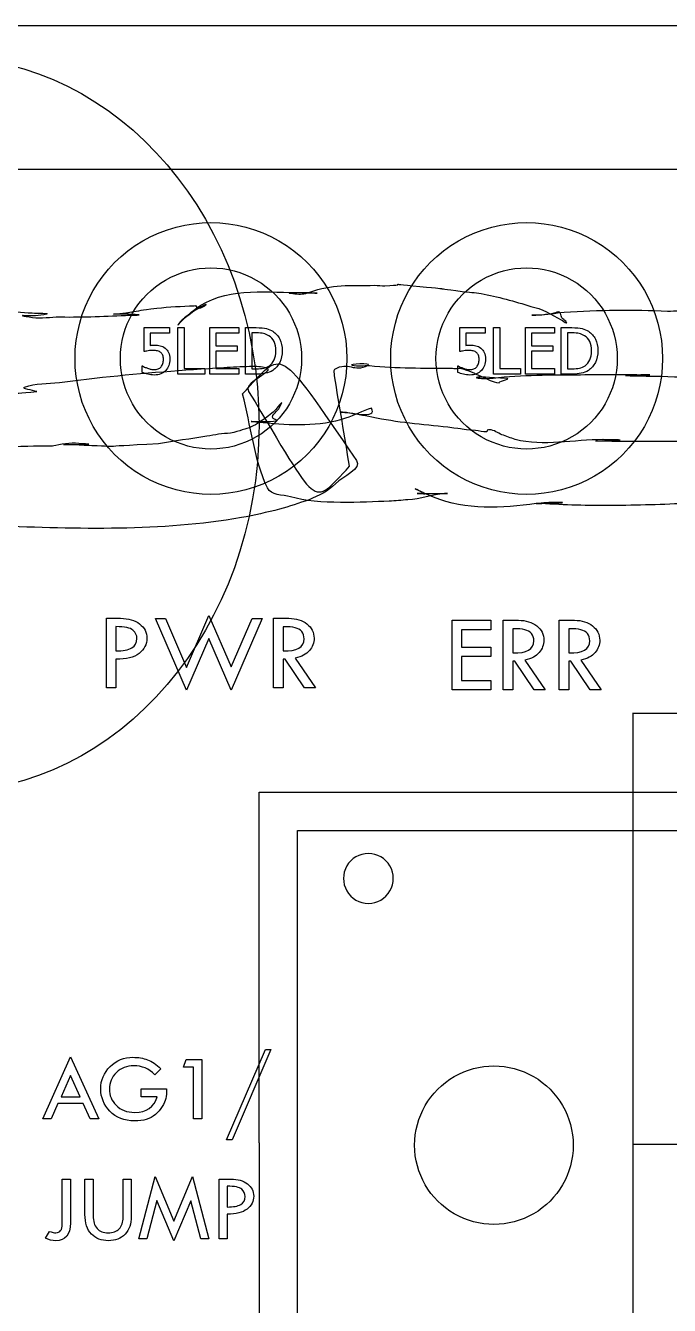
# Model space of a CAD drawing. Extents: x 0 to 339, y 0 to 211.
# Drawn here: x 123.2 to 151.6, y 153.9 to 210.4 of the extents above; entities that cross this region are included whole.
import ezdxf

# ---------------------------------------------------------------- set-up
doc = ezdxf.new("R2010")
doc.units = 0
doc.layers.add('Layer_1', color=7, linetype='CONTINUOUS')

msp = doc.modelspace()

# ---------------------------------------------------------------- linework, layer by layer
at = {"layer": 'Layer_1', "color": 7}
for p, q in [((0.13229, 210.418888), (338.58731, 210.418888)), ((130.31341, 182.075811), (131.29733, 184.361981)), ((131.29733, 184.361981), (132.28607, 182.095101)), ((126.78288, 184.243811), (127.40024, 184.243811)), ((126.78288, 181.171471), (126.78288, 184.243811)), ((127.19767, 183.877251), (127.19767, 182.801691)), ((127.19767, 183.877251), (127.19767, 183.877251)), ((130.30859, 181.077421), (128.94605, 184.238991)), ((128.94605, 184.238991), (129.38014, 184.238991)), ((129.38014, 184.238991), (130.31341, 182.075811)), ((132.28607, 182.095101), (133.21453, 184.238991)), ((133.64861, 184.238991), (132.28607, 181.077421)), ((133.21453, 184.238991), (133.64861, 184.238991)), ((134.1574, 181.171471), (134.15745, 184.243811)), ((134.15745, 184.243811), (134.82304, 184.243811)), ((134.57706, 183.872431), (134.57706, 182.801691)), ((134.57706, 183.872411), (134.57706, 183.872431)), ((142.03704, 184.156471), (143.7396, 184.156471)), ((142.03704, 181.084131), (142.03704, 184.156471)), ((143.7396, 183.736861), (142.45183, 183.736861)), ((142.45183, 183.736861), (142.45183, 182.969981)), ((143.7396, 184.156471), (143.7396, 183.736861)), ((144.29662, 181.084131), (144.29667, 184.156471)), ((144.29667, 184.156471), (144.96227, 184.156471)), ((144.71629, 183.785091), (144.71629, 182.714351)), ((144.71629, 183.785071), (144.71629, 183.785091)), ((146.76612, 184.156471), (147.43171, 184.156471)), ((146.76617, 181.084131), (146.76612, 184.156471)), ((147.18573, 183.785091), (147.18573, 182.714351)), ((147.18573, 183.785071), (147.18573, 183.785091)), ((131.29733, 183.349121), (130.30859, 181.077421)), ((132.28607, 181.077421), (131.29733, 183.349121)), ((142.45183, 182.969981), (143.7396, 182.969981)), ((143.7396, 182.555191), (142.45183, 182.555191)), ((142.45183, 182.555191), (142.45183, 181.498921)), ((143.7396, 182.969981), (143.7396, 182.555191)), ((127.19767, 182.435131), (127.19767, 181.171471)), ((134.67111, 182.435131), (134.57701, 182.435131)), ((134.57701, 182.435131), (134.57701, 181.171471)), ((135.52481, 181.171471), (134.67111, 182.435131)), ((135.11002, 182.485781), (136.00471, 181.171471)), ((144.81034, 182.347791), (144.71624, 182.347791)), ((144.71624, 182.347791), (144.71624, 181.084131)), ((145.66403, 181.084131), (144.81034, 182.347791)), ((145.24924, 182.398441), (146.14394, 181.084131)), ((147.27978, 182.347791), (147.18578, 182.347791)), ((147.18578, 182.347791), (147.18578, 181.084131)), ((148.13348, 181.084131), (147.27978, 182.347791)), ((147.71869, 182.398441), (148.61338, 181.084131)), ((142.45183, 181.498921), (143.7396, 181.498921)), ((143.7396, 181.498921), (143.7396, 181.084131)), ((127.19767, 181.171471), (126.78288, 181.171471)), ((134.57701, 181.171471), (134.1574, 181.171471)), ((136.00471, 181.171471), (135.52481, 181.171471)), ((143.7396, 181.084131), (142.03704, 181.084131)), ((144.71624, 181.084131), (144.29662, 181.084131)), ((146.14394, 181.084131), (145.66403, 181.084131)), ((147.18578, 181.084131), (146.76617, 181.084131)), ((148.61338, 181.084131), (148.13348, 181.084131)), ((132.08004, 161.207161), (133.80396, 165.208991)), ((134.03961, 165.208991), (132.32601, 161.207161)), ((133.80396, 165.208991), (134.03961, 165.208991)), ((123.96684, 162.139411), (125.1988, 164.874121)), ((125.1988, 164.874121), (126.44317, 162.139411)), ((130.18041, 164.417301), (130.3003, 164.764571)), ((130.3003, 164.764571), (130.98449, 164.764571)), ((130.98449, 164.764571), (130.98449, 162.139411)), ((125.1988, 164.049371), (124.77506, 163.112991)), ((125.62255, 163.112991), (125.1988, 164.049371)), ((129.18719, 164.353231), (128.92054, 164.090711)), ((129.1872, 164.353281), (129.18719, 164.353231)), ((130.62896, 164.417301), (130.18041, 164.417301)), ((130.62896, 162.139411), (130.62896, 164.417301)), ((128.31076, 163.112991), (128.31076, 163.472661)), ((128.31076, 163.472661), (129.43317, 163.472661)), ((124.6407, 162.813271), (124.34097, 162.139411)), ((125.75897, 162.813271), (124.6407, 162.813271)), ((124.77506, 163.112991), (125.62255, 163.112991)), ((126.06697, 162.139411), (125.75897, 162.813271)), ((129.02182, 163.112991), (128.31076, 163.112991)), ((124.34097, 162.139411), (123.96684, 162.139411)), ((126.44317, 162.139411), (126.06697, 162.139411)), ((130.98449, 162.139411), (130.62896, 162.139411)), ((132.32601, 161.207161), (132.08004, 161.207161)), ((124.83087, 159.477041), (125.19053, 159.477041)), ((124.83087, 157.490641), (124.83087, 159.477041)), ((125.19053, 159.477041), (125.19053, 157.546411)), ((125.83339, 159.477041), (126.19306, 159.477041)), ((125.83339, 157.918481), (125.83339, 159.477041)), ((126.19306, 159.477041), (126.19306, 157.858531)), ((127.51804, 157.796521), (127.51804, 159.477041)), ((127.51804, 159.477041), (127.87771, 159.477041)), ((127.87771, 159.477041), (127.87771, 157.821321)), ((128.2105, 156.847741), (128.92984, 159.590731)), ((128.92984, 159.590731), (129.7546, 157.627021)), ((129.7546, 157.627021), (130.57315, 159.590731)), ((130.57315, 159.590731), (131.29249, 156.847741)), ((131.75137, 159.481171), (132.28054, 159.481171)), ((131.75137, 156.847741), (131.75137, 159.481171)), ((132.10691, 159.166981), (132.10691, 158.245071)), ((132.10691, 159.166981), (132.10691, 159.166981)), ((129.00219, 158.536531), (128.5619, 156.847741)), ((129.7546, 156.746451), (129.00219, 158.536531)), ((130.50494, 158.524121), (129.7546, 156.746451)), ((130.94109, 156.847741), (130.50494, 158.524121)), ((132.10691, 157.930881), (132.10691, 156.847741)), ((124.08673, 156.876681), (124.26449, 157.170201)), ((128.5619, 156.847741), (128.2105, 156.847741)), ((131.29249, 156.847741), (130.94109, 156.847741)), ((132.10691, 156.847741), (131.75137, 156.847741))]:
    msp.add_line(p, q, dxfattribs=at)
at = {"layer": 'Layer_1', "color": 6}
for p, q in [((122.48033, 204.072506), (238.4753, 204.072506)), ((128.439078, 196.025044), (128.439078, 197.081988)), ((128.439078, 197.081988), (129.564936, 197.081988)), ((129.564936, 196.840831), (128.70504, 196.840831)), ((128.70504, 196.840831), (128.70504, 196.295128)), ((129.564936, 197.081988), (129.564936, 196.840831)), ((129.935636, 195.030089), (129.935636, 197.081988)), ((129.935636, 197.081988), (130.208487, 197.081988)), ((130.208487, 197.081988), (130.208487, 195.272624)), ((131.341235, 195.030089), (131.341235, 197.081988)), ((131.341235, 197.081988), (132.624188, 197.081988)), ((132.624188, 196.839453), (131.614086, 196.839453)), ((131.614086, 196.839453), (131.614086, 196.277214)), ((132.624188, 197.081988), (132.624188, 196.839453)), ((132.923223, 195.030092), (132.923223, 197.081988)), ((132.923223, 197.081988), (133.390378, 197.081988)), ((133.404156, 196.847684), (133.196072, 196.847684)), ((133.196072, 196.847684), (133.196072, 195.264318)), ((142.370498, 196.025044), (142.370498, 197.081988)), ((142.370498, 197.081988), (143.496356, 197.081988)), ((143.496356, 196.840831), (142.63646, 196.840831)), ((142.63646, 196.840831), (142.63646, 196.295128)), ((143.496356, 197.081988), (143.496356, 196.840831)), ((143.867056, 195.030089), (143.867056, 197.081988)), ((143.867056, 197.081988), (144.139907, 197.081988)), ((144.139907, 197.081988), (144.139907, 195.272624)), ((145.272655, 195.030089), (145.272655, 197.081988)), ((145.272655, 197.081988), (146.555608, 197.081988)), ((146.555608, 196.839453), (145.545506, 196.839453)), ((145.545506, 196.839453), (145.545506, 196.277214)), ((146.555608, 197.081988), (146.555608, 196.839453)), ((146.854643, 195.030092), (146.854643, 197.081988)), ((146.854643, 197.081988), (147.321798, 197.081988)), ((147.335576, 196.847684), (147.127492, 196.847684)), ((147.127492, 196.847684), (147.127492, 195.264318)), ((131.614086, 196.277214), (132.555287, 196.277214)), ((132.555287, 196.277214), (132.555287, 196.034679)), ((145.545506, 196.277214), (146.486707, 196.277214)), ((146.486707, 196.277214), (146.486707, 196.034679)), ((129.577331, 195.683357), (129.577346, 195.683279)), ((132.555287, 196.034679), (131.614086, 196.034679)), ((131.614086, 196.034679), (131.614086, 195.272624)), ((134.257164, 196.058069), (134.257164, 196.058071)), ((134.54104, 196.053968), (134.54104, 196.053971)), ((143.508751, 195.683357), (143.508766, 195.683279)), ((146.486707, 196.034679), (145.545506, 196.034679)), ((145.545506, 196.034679), (145.545506, 195.272624)), ((148.188584, 196.058069), (148.188584, 196.058071)), ((148.47246, 196.053968), (148.47246, 196.053971)), ((128.355027, 195.104503), (128.355027, 195.395269)), ((128.355027, 195.395269), (128.374317, 195.395269)), ((131.124883, 195.030089), (129.935636, 195.030089)), ((130.208487, 195.272624), (131.124883, 195.272624)), ((131.124883, 195.272624), (131.124883, 195.030089)), ((132.624188, 195.030089), (131.341235, 195.030089)), ((131.614086, 195.272624), (132.624188, 195.272624)), ((132.624188, 195.272624), (132.624188, 195.030089)), ((133.39589, 195.030092), (132.923223, 195.030092)), ((133.196072, 195.264318), (133.404156, 195.264318)), ((142.286447, 195.104503), (142.286447, 195.395269)), ((142.286447, 195.395269), (142.305737, 195.395269)), ((145.056303, 195.030089), (143.867056, 195.030089)), ((144.139907, 195.272624), (145.056303, 195.272624)), ((145.056303, 195.272624), (145.056303, 195.030089)), ((146.555608, 195.030089), (145.272655, 195.030089)), ((145.545506, 195.272624), (146.555608, 195.272624)), ((146.555608, 195.272624), (146.555608, 195.030089)), ((147.32731, 195.030092), (146.854643, 195.030092)), ((147.127492, 195.264318), (147.335576, 195.264318)), ((133.514465, 192.792901), (133.514465, 192.792901)), ((150.02447, 103.868721), (150.02447, 180.066181)), ((150.02447, 180.058561), (213.52447, 180.058561)), ((133.51446, 176.568601), (228.00245, 176.568601)), ((133.51446, 161.074601), (133.51446, 176.568601)), ((133.51446, 161.074601), (133.51446, 103.416601)), ((150.02447, 161.018721), (213.52447, 161.018721))]:
    msp.add_line(p, q, dxfattribs=at)
at = {"layer": 'Layer_1', "color": 1}
for p, q in [((135.39379, 195.718718), (135.39379, 195.718718)), ((149.32521, 195.718718), (149.32521, 195.718718)), ((138.34183, 173.857241), (138.34183, 173.857241)), ((147.38177, 160.977721), (147.38177, 160.977721))]:
    msp.add_line(p, q, dxfattribs=at)
at = {"layer": 'Layer_1', "color": 3}
for p, q in [((137.39379, 195.718718), (137.39379, 195.718718)), ((151.32521, 195.718718), (151.32521, 195.718718)), ((135.21533, 174.867691), (226.649893, 174.867691)), ((135.21533, 105.058639), (135.21533, 174.867691))]:
    msp.add_line(p, q, dxfattribs=at)
at = {"layer": 'Layer_1', "color": 6}
for points in [[(119.67154, 209.017195), (127.316776, 209.017195), (133.514465, 201.753331), (133.514465, 192.792901)], [(133.390378, 197.081988), (133.583303, 197.081988), (133.734428, 197.067288), (133.843752, 197.037888)], [(133.712837, 196.818744), (133.630154, 196.838037), (133.527261, 196.847684), (133.404156, 196.847684)], [(133.945725, 196.723664), (133.873148, 196.767764), (133.795519, 196.799457), (133.712837, 196.818744)], [(133.843752, 197.037888), (133.953995, 197.009408), (134.047702, 196.969904), (134.124872, 196.919376)], [(134.178614, 196.461837), (134.126247, 196.573917), (134.048618, 196.661193), (133.945725, 196.723664)], [(134.124872, 196.919376), (134.257164, 196.832101), (134.359598, 196.715886), (134.432175, 196.570733)], [(147.321798, 197.081988), (147.514723, 197.081988), (147.665848, 197.067288), (147.775172, 197.037888)], [(147.644257, 196.818744), (147.561574, 196.838037), (147.458681, 196.847684), (147.335576, 196.847684)], [(147.877145, 196.723664), (147.804568, 196.767764), (147.726939, 196.799457), (147.644257, 196.818744)], [(147.775172, 197.037888), (147.885415, 197.009408), (147.979122, 196.969904), (148.056292, 196.919376)], [(148.110034, 196.461837), (148.057667, 196.573917), (147.980038, 196.661193), (147.877145, 196.723664)], [(148.056292, 196.919376), (148.188584, 196.832101), (148.291018, 196.715886), (148.363595, 196.570733)], [(128.70504, 196.295128), (128.738113, 196.298795), (128.770727, 196.301561), (128.80288, 196.303428)], [(128.80288, 196.303428), (128.835033, 196.305295), (128.86443, 196.306228), (128.89107, 196.306228)], [(128.89107, 196.306228), (128.995801, 196.306228), (129.084454, 196.297501), (129.157031, 196.280048)], [(129.157031, 196.280048), (129.229608, 196.262595), (129.299428, 196.228603), (129.366493, 196.178073)], [(129.366493, 196.178073), (129.434476, 196.126626), (129.486382, 196.062318), (129.522211, 195.985147)], [(134.257164, 196.058071), (134.257164, 196.216086), (134.230981, 196.350675), (134.178614, 196.461837)], [(134.432175, 196.570733), (134.504752, 196.426498), (134.54104, 196.254243), (134.54104, 196.053968)], [(142.63646, 196.295128), (142.669533, 196.298795), (142.702147, 196.301561), (142.7343, 196.303428)], [(142.7343, 196.303428), (142.766453, 196.305295), (142.79585, 196.306228), (142.82249, 196.306228)], [(142.82249, 196.306228), (142.927221, 196.306228), (143.015874, 196.297501), (143.088451, 196.280048)], [(143.088451, 196.280048), (143.161028, 196.262595), (143.230848, 196.228603), (143.297913, 196.178073)], [(143.297913, 196.178073), (143.365896, 196.126626), (143.417802, 196.062318), (143.453631, 195.985147)], [(148.188584, 196.058071), (148.188584, 196.216086), (148.162401, 196.350675), (148.110034, 196.461837)], [(148.363595, 196.570733), (148.436172, 196.426498), (148.47246, 196.254243), (148.47246, 196.053968)], [(128.619601, 196.056734), (128.544268, 196.045707), (128.484094, 196.035144), (128.439078, 196.025044)], [(128.844222, 196.074654), (128.769808, 196.074654), (128.694934, 196.068681), (128.619601, 196.056734)], [(129.035769, 196.052604), (128.978809, 196.067304), (128.91496, 196.074654), (128.844222, 196.074654)], [(129.181841, 195.979564), (129.142334, 196.014477), (129.093644, 196.038824), (129.035769, 196.052604)], [(129.267281, 195.863809), (129.247988, 195.910662), (129.219508, 195.949247), (129.181841, 195.979564)], [(129.297601, 195.684664), (129.297601, 195.757241), (129.287494, 195.816956), (129.267281, 195.863809)], [(129.270041, 195.493117), (129.288414, 195.547317), (129.297601, 195.611166), (129.297601, 195.684664)], [(129.522211, 195.985147), (129.558958, 195.907977), (129.577331, 195.80738), (129.577331, 195.683357)], [(129.577346, 195.683279), (129.577346, 195.58406), (129.561269, 195.492191), (129.529116, 195.407671)], [(133.971908, 195.400745), (134.066533, 195.465052), (134.137732, 195.55049), (134.185504, 195.65706)], [(134.185504, 195.65706), (134.233277, 195.764547), (134.257164, 195.898217), (134.257164, 196.058069)], [(134.54104, 196.053971), (134.54104, 195.866558), (134.502914, 195.697519), (134.426662, 195.546853)], [(142.551021, 196.056734), (142.475688, 196.045707), (142.415514, 196.035144), (142.370498, 196.025044)], [(142.775642, 196.074654), (142.701228, 196.074654), (142.626354, 196.068681), (142.551021, 196.056734)], [(142.967189, 196.052604), (142.910229, 196.067304), (142.84638, 196.074654), (142.775642, 196.074654)], [(143.113261, 195.979564), (143.073754, 196.014477), (143.025064, 196.038824), (142.967189, 196.052604)], [(143.198701, 195.863809), (143.179408, 195.910662), (143.150928, 195.949247), (143.113261, 195.979564)], [(143.229021, 195.684664), (143.229021, 195.757241), (143.218914, 195.816956), (143.198701, 195.863809)], [(143.201461, 195.493117), (143.219834, 195.547317), (143.229021, 195.611166), (143.229021, 195.684664)], [(143.453631, 195.985147), (143.490378, 195.907977), (143.508751, 195.80738), (143.508751, 195.683357)], [(143.508766, 195.683279), (143.508766, 195.58406), (143.492689, 195.492191), (143.460536, 195.407671)], [(147.903328, 195.400745), (147.997953, 195.465052), (148.069152, 195.55049), (148.116924, 195.65706)], [(148.116924, 195.65706), (148.164697, 195.764547), (148.188584, 195.898217), (148.188584, 196.058069)], [(148.47246, 196.053971), (148.47246, 195.866558), (148.434334, 195.697519), (148.358082, 195.546853)], [(128.601696, 195.020443), (128.507071, 195.04157), (128.424848, 195.06959), (128.355027, 195.104503)], [(128.374317, 195.395269), (128.39545, 195.379649), (128.425767, 195.361736), (128.465267, 195.341529)], [(128.465267, 195.341529), (128.504774, 195.322236), (128.548412, 195.303862), (128.596181, 195.286409)], [(128.596181, 195.286409), (128.650381, 195.267116), (128.69999, 195.251959), (128.745009, 195.240939)], [(128.892462, 194.987373), (128.794162, 194.987373), (128.69724, 194.998396), (128.601696, 195.020443)], [(128.745009, 195.240939), (128.790022, 195.230832), (128.84055, 195.225779), (128.896593, 195.225779)], [(129.180472, 195.041113), (129.095033, 195.005286), (128.99903, 194.987373), (128.892462, 194.987373)], [(128.896593, 195.225779), (128.951713, 195.225779), (129.005457, 195.235426), (129.057824, 195.254719)], [(129.057824, 195.254719), (129.110191, 195.274932), (129.155206, 195.307086), (129.192871, 195.351179)], [(129.396824, 195.188563), (129.338944, 195.12609), (129.266827, 195.07694), (129.180472, 195.041113)], [(129.192871, 195.351179), (129.226864, 195.391599), (129.252588, 195.438912), (129.270041, 195.493117)], [(129.529116, 195.407671), (129.497883, 195.323152), (129.453785, 195.250116), (129.396824, 195.188563)], [(133.805167, 195.063162), (133.698599, 195.041115), (133.562173, 195.030092), (133.39589, 195.030092)], [(133.404156, 195.264318), (133.525423, 195.264318), (133.631532, 195.273965), (133.722483, 195.293258)], [(133.722483, 195.293258), (133.813434, 195.312551), (133.896575, 195.34838), (133.971908, 195.400745)], [(134.122116, 195.194076), (134.018304, 195.128849), (133.912654, 195.085211), (133.805167, 195.063162)], [(134.426662, 195.546853), (134.351329, 195.396188), (134.249814, 195.278595), (134.122116, 195.194076)], [(142.533116, 195.020443), (142.438491, 195.04157), (142.356268, 195.06959), (142.286447, 195.104503)], [(142.305737, 195.395269), (142.32687, 195.379649), (142.357187, 195.361736), (142.396687, 195.341529)], [(142.396687, 195.341529), (142.436194, 195.322236), (142.479832, 195.303862), (142.527601, 195.286409)], [(142.527601, 195.286409), (142.581801, 195.267116), (142.63141, 195.251959), (142.676429, 195.240939)], [(142.823882, 194.987373), (142.725582, 194.987373), (142.62866, 194.998396), (142.533116, 195.020443)], [(142.676429, 195.240939), (142.721442, 195.230832), (142.77197, 195.225779), (142.828013, 195.225779)], [(143.111892, 195.041113), (143.026453, 195.005286), (142.93045, 194.987373), (142.823882, 194.987373)], [(142.828013, 195.225779), (142.883133, 195.225779), (142.936877, 195.235426), (142.989244, 195.254719)], [(142.989244, 195.254719), (143.041611, 195.274932), (143.086626, 195.307086), (143.124291, 195.351179)], [(143.328244, 195.188563), (143.270364, 195.12609), (143.198247, 195.07694), (143.111892, 195.041113)], [(143.124291, 195.351179), (143.158284, 195.391599), (143.184008, 195.438912), (143.201461, 195.493117)], [(143.460536, 195.407671), (143.429303, 195.323152), (143.385205, 195.250116), (143.328244, 195.188563)], [(147.736587, 195.063162), (147.630019, 195.041115), (147.493593, 195.030092), (147.32731, 195.030092)], [(147.335576, 195.264318), (147.456843, 195.264318), (147.562952, 195.273965), (147.653903, 195.293258)], [(147.653903, 195.293258), (147.744854, 195.312551), (147.827995, 195.34838), (147.903328, 195.400745)], [(148.053536, 195.194076), (147.949724, 195.128849), (147.844074, 195.085211), (147.736587, 195.063162)], [(148.358082, 195.546853), (148.282749, 195.396188), (148.181234, 195.278595), (148.053536, 195.194076)], [(133.514465, 192.792901), (133.514465, 183.832471), (127.316776, 176.568607), (119.67154, 176.568607)]]:
    msp.add_open_spline(points, degree=3, dxfattribs=at)
at = {"layer": 'Layer_1', "color": 3}
for points in [[(128.39379, 200.91487), (130.250196, 201.986667), (132.537384, 201.986667), (134.39379, 200.91487)], [(142.32521, 200.91487), (144.181616, 201.986667), (146.468804, 201.986667), (148.32521, 200.91487)], [(125.39379, 195.718718), (125.39379, 197.862312), (126.537384, 199.843074), (128.39379, 200.91487)], [(134.39379, 200.91487), (136.250196, 199.843074), (137.39379, 197.862312), (137.39379, 195.718718)], [(139.32521, 195.718718), (139.32521, 197.862312), (140.468804, 199.843074), (142.32521, 200.91487)], [(148.32521, 200.91487), (150.181616, 199.843074), (151.32521, 197.862312), (151.32521, 195.718718)], [(135.75554, 198.64228), (136.72246, 199.007112), (137.52528, 198.937473), (138.61678, 198.950058)], [(138.61678, 198.950058), (138.76888, 198.951758), (138.92068, 198.926018), (139.07271, 198.930988)], [(139.07271, 198.930988), (140.40494, 198.974588), (138.74077, 199.06579), (140.61694, 198.897268)], [(130.80549, 197.942183), (131.15922, 197.900993), (131.68011, 198.579919), (130.16794, 197.46117)], [(130.943, 198.069635), (132.29617, 198.889274), (133.94457, 198.624282), (135.44446, 198.62358)], [(134.84728, 198.61091), (134.76558, 198.60861), (135.00955, 198.59086), (135.09033, 198.57836)], [(135.44446, 198.62358), (136.90438, 198.58243), (135.46306, 198.62808), (134.84728, 198.61091)], [(135.09033, 198.57836), (135.35524, 198.53736), (135.48691, 198.56725), (135.75554, 198.64228)], [(140.61694, 198.897268), (142.37975, 198.724895), (140.77834, 198.893368), (142.4837, 198.680836)], [(142.4837, 198.680836), (142.76167, 198.646196), (143.04307, 198.636156), (143.31871, 198.586296)], [(143.31871, 198.586296), (144.03277, 198.457133), (144.80911, 198.231407), (145.50827, 198.020865)], [(120.71922, 197.830412), (121.64866, 197.837712), (122.57896, 197.794662), (123.50597, 197.728912)], [(127.6382, 197.735639), (128.4754, 197.854516), (128.15656, 197.845745), (129.00246, 197.939455)], [(129.00246, 197.939455), (129.55067, 198.000185), (130.10418, 198.022465), (130.65484, 198.048285)], [(130.30063, 197.584847), (130.51476, 197.746443), (130.71355, 197.930653), (130.943, 198.069635)], [(130.65484, 198.048285), (130.74954, 198.099025), (130.74444, 197.949285), (130.80549, 197.942183)], [(145.50827, 198.020865), (145.99167, 197.917712), (146.42727, 197.668338), (146.85349, 197.42788)], [(146.88316, 197.514101), (146.72216, 198.031858), (146.89216, 197.605291), (145.56444, 197.628633)], [(146.98194, 197.757702), (148.49882, 197.875759), (150.02481, 197.872462), (151.54453, 197.813862)], [(151.54453, 197.813862), (151.71781, 197.814365), (151.89112, 197.818162), (152.06438, 197.815362)], [(124.12768, 197.672872), (123.53147, 197.503598), (122.5729, 197.695322), (123.37228, 197.555242)], [(123.37228, 197.555242), (123.7638, 197.474722), (124.16564, 197.527662), (124.56022, 197.556009)], [(123.50597, 197.728912), (123.71352, 197.714192), (124.32785, 197.729706), (124.12768, 197.672872)], [(124.56022, 197.556009), (125.58088, 197.532859), (126.59798, 197.580999), (127.61643, 197.622549)], [(127.0914, 197.672839), (127.27367, 197.693769), (127.45656, 197.709849), (127.6382, 197.735639)], [(128.18229, 197.649479), (127.82023, 197.684159), (127.45503, 197.665049), (127.0914, 197.672839)], [(127.61643, 197.622549), (127.8051, 197.630249), (128.37026, 197.631449), (128.18229, 197.649479)], [(130.16794, 197.46117), (130.07874, 197.39517), (129.86666, 197.135698), (129.94785, 197.211363)], [(129.94785, 197.211363), (130.07312, 197.328126), (130.18304, 197.460352), (130.30063, 197.584847)], [(145.56444, 197.628633), (145.47944, 197.630133), (145.73441, 197.633033), (145.81915, 197.639453)], [(145.81915, 197.639453), (146.20719, 197.668943), (146.59447, 197.721043), (146.98194, 197.757702)], [(146.85349, 197.42788), (146.93419, 197.38234), (147.00497, 197.316222), (147.09254, 197.285855)], [(147.04914, 197.360055), (146.99814, 197.415675), (146.93849, 197.462753), (146.88316, 197.514101)], [(147.09254, 197.285855), (147.11964, 197.276455), (147.06844, 197.338935), (147.04914, 197.360055)], [(132.79221, 194.152961), (134.64328, 196.185414), (134.27474, 196.350788), (137.81293, 191.217721)], [(128.39379, 190.522566), (126.537384, 191.594362), (125.39379, 193.575124), (125.39379, 195.718718)], [(137.39379, 195.718718), (137.39379, 193.575124), (136.250196, 191.594362), (134.39379, 190.522566)], [(136.86528, 195.248069), (137.45317, 195.607437), (137.70308, 195.086876), (138.33196, 195.41695)], [(142.32521, 190.522566), (140.468804, 191.594362), (139.32521, 193.575124), (139.32521, 195.718718)], [(151.32521, 195.718718), (151.32521, 193.575124), (150.181616, 191.594362), (148.32521, 190.522566)], [(126.61202, 194.888901), (128.39212, 195.082879), (130.17605, 195.207427), (131.96228, 195.326406)], [(131.96228, 195.326406), (132.34138, 195.342046), (132.72016, 195.370796), (133.09958, 195.373316)], [(133.90562, 195.209331), (133.67559, 194.853791), (132.83295, 194.629561), (133.05286, 194.267671)], [(133.09958, 195.373316), (133.31519, 195.374716), (133.53419, 195.381216), (133.74549, 195.338206)], [(133.74549, 195.338206), (133.81259, 195.324546), (133.94284, 195.266856), (133.90562, 195.209331)], [(136.84558, 194.955635), (136.85258, 195.053115), (136.78188, 195.197113), (136.86528, 195.248069)], [(138.33196, 195.41695), (138.54164, 195.527005), (137.3898, 195.46873), (137.62152, 195.41995)], [(137.62152, 195.41995), (137.87199, 195.36719), (138.13335, 195.40992), (138.38927, 195.40491)], [(138.38927, 195.40491), (139.58987, 195.276094), (140.78779, 195.298945), (141.99401, 195.290004)], [(141.99401, 195.290004), (142.07021, 195.285104), (142.14626, 195.276824), (142.2226, 195.275374)], [(142.2226, 195.275374), (142.2992, 195.273874), (142.3791, 195.303944), (142.45227, 195.281374)], [(142.45227, 195.281374), (142.74448, 195.191064), (143.02378, 195.06277), (143.30438, 194.941084)], [(143.84979, 194.853911), (145.12756, 195.000328), (146.41454, 194.996365), (147.69914, 195.001862)], [(147.69914, 195.001862), (148.72029, 195.019852), (149.74309, 195.014602), (150.76472, 194.997662)], [(150.76472, 194.997662), (148.30849, 194.966812), (150.72142, 194.942352), (151.24878, 194.935452)], [(151.24878, 194.935452), (152.86055, 194.843252), (154.44976, 195.079651), (156.05474, 195.150325)], [(123.70845, 194.254871), (123.52881, 194.320471), (122.99246, 194.379391), (123.16953, 194.451631)], [(123.16953, 194.451631), (123.64669, 194.646291), (124.1902, 194.595021), (124.70142, 194.659951)], [(124.70142, 194.659951), (125.33773, 194.740751), (125.97437, 194.819421), (126.61202, 194.888901)], [(137.5086, 190.958931), (137.28759, 192.291171), (137.06659, 193.623401), (136.84558, 194.955635)], [(144.47826, 194.833611), (142.70835, 194.961734), (142.96042, 194.830611), (143.53597, 194.838611)], [(143.30438, 194.941084), (143.68082, 194.777841), (143.75499, 194.687931), (144.12674, 194.647301)], [(143.53597, 194.838611), (143.64069, 194.839611), (143.74518, 194.848811), (143.84979, 194.853911)], [(144.12674, 194.647301), (143.98547, 194.679201), (144.63026, 194.822601), (144.47826, 194.833611)], [(120.69754, 194.176571), (123.12202, 194.187671), (122.11963, 194.131271), (123.70845, 194.254871)], [(133.88581, 190.002831), (133.28306, 191.300251), (133.15674, 192.769581), (132.79221, 194.152961)], [(133.05286, 194.267671), (136.19541, 189.096461), (135.79023, 189.102891), (137.5086, 190.958931)], [(134.08211, 193.298841), (133.23535, 192.644011), (133.09468, 192.654651), (132.25812, 192.413311)], [(134.51564, 193.769331), (134.35499, 193.629081), (134.2508, 193.429301), (134.08211, 193.298841)], [(134.10413, 193.128021), (134.15313, 193.322211), (134.40487, 193.431911), (134.44954, 193.619601)], [(134.44954, 193.619601), (134.47154, 193.669501), (134.55676, 193.805211), (134.51564, 193.769331)], [(137.37393, 193.331521), (137.29673, 193.343321), (137.06215, 193.343521), (137.14014, 193.348121)], [(137.14014, 193.348121), (137.44995, 193.366221), (138.80115, 193.010431), (138.47162, 193.525571)], [(138.47162, 193.525571), (138.07979, 193.406021), (137.72455, 193.202541), (137.33372, 193.076081)], [(138.49999, 193.129211), (138.12417, 193.194011), (137.75091, 193.273901), (137.37393, 193.331521)], [(133.69865, 192.876401), (132.58008, 193.002161), (133.46649, 192.878401), (134.30581, 192.965401)], [(137.33372, 193.076081), (136.16245, 192.697101), (134.91231, 192.761461), (133.69865, 192.876401)], [(134.30581, 192.965401), (134.39171, 192.974401), (134.08302, 193.044301), (134.10413, 193.128021)], [(141.84507, 192.682601), (140.72709, 192.803791), (139.6015, 192.885721), (138.49999, 193.129211)], [(131.20913, 192.282071), (130.50018, 192.164731), (129.78563, 192.083531), (129.08028, 191.944091)], [(132.25812, 192.413311), (131.89813, 192.416311), (131.56434, 192.340811), (131.20913, 192.282071)], [(143.07106, 192.533901), (142.28973, 192.613801), (142.69855, 192.565501), (141.84507, 192.682601)], [(143.55623, 192.482601), (143.39375, 192.475601), (143.23279, 192.516801), (143.07106, 192.533901)], [(143.59043, 192.556101), (143.57903, 192.531601), (143.58343, 192.483701), (143.55623, 192.482601)], [(143.68673, 192.571201), (143.65433, 192.573201), (143.62253, 192.561101), (143.59043, 192.556101)], [(144.23357, 192.353401), (144.0622, 192.423401), (143.88552, 192.560871), (143.68673, 192.571201)], [(144.81353, 192.141551), (144.62021, 192.212151), (144.42411, 192.275591), (144.23357, 192.353401)], [(124.82696, 191.928791), (123.89176, 191.750021), (124.82196, 191.913091), (122.6194, 191.809761)], [(125.23839, 191.909491), (125.12224, 191.914491), (124.77348, 191.911491), (124.88967, 191.914491)], [(126.00459, 191.933791), (125.61341, 191.961291), (125.21428, 192.014191), (124.82696, 191.928791)], [(124.88967, 191.914491), (125.26118, 191.926491), (125.63295, 191.927391), (126.00459, 191.933791)], [(126.13696, 191.866191), (125.83736, 191.878891), (125.53799, 191.896891), (125.23839, 191.909491)], [(129.08028, 191.944091), (126.03502, 191.810171), (127.59514, 191.804471), (126.13696, 191.866191)], [(148.70007, 192.135551), (147.40773, 192.133551), (146.0845, 191.817871), (144.81353, 192.141551)], [(148.9399, 192.061051), (148.76578, 192.064051), (148.24426, 192.058051), (148.41762, 192.074651)], [(148.41762, 192.074651), (148.75028, 192.106451), (149.08672, 192.077651), (149.41963, 192.106951)], [(149.41963, 192.106951), (149.65876, 192.127751), (148.51285, 192.133251), (148.70007, 192.135551)], [(149.98016, 192.058051), (149.54304, 192.056051), (149.3809, 192.053051), (148.9399, 192.061051)], [(154.28543, 192.065051), (152.85065, 192.039051), (151.41458, 192.054751), (149.98016, 192.058051)], [(137.81293, 191.217721), (138.07491, 190.837661), (137.21565, 190.512251), (136.88824, 190.186851)], [(134.39379, 190.522566), (132.537384, 189.450769), (130.250196, 189.450769), (128.39379, 190.522566)], [(148.32521, 190.522566), (146.468804, 189.450769), (144.181616, 189.450769), (142.32521, 190.522566)], [(134.9042, 189.606921), (134.55422, 189.707741), (134.03927, 189.672521), (133.88581, 190.002831)], [(136.88824, 190.186851), (136.23784, 189.540431), (135.24742, 189.333991), (134.42083, 189.058691)], [(140.80675, 189.776671), (139.93292, 190.176361), (140.75795, 189.821871), (140.85085, 189.740471)], [(139.26127, 189.414381), (138.07315, 189.380381), (136.17048, 189.242141), (134.9042, 189.606921)], [(140.08291, 189.480381), (139.80903, 189.458381), (139.53592, 189.422281), (139.26127, 189.414381)], [(141.70433, 189.756671), (141.15947, 189.709071), (140.63335, 189.495671), (140.08291, 189.480381)], [(140.63113, 189.762671), (140.58633, 189.765671), (140.54143, 189.761671), (140.49651, 189.760671)], [(140.49651, 189.760671), (140.9415, 189.758671), (141.38648, 189.755671), (141.83147, 189.753671)], [(140.85085, 189.740471), (140.90625, 189.691971), (140.70462, 189.758371), (140.63113, 189.762671)], [(141.22152, 189.600801), (141.08327, 189.659401), (140.94332, 189.714211), (140.80675, 189.776671)], [(145.74523, 189.311071), (144.23076, 189.116421), (142.65813, 188.993131), (141.22152, 189.600801)], [(141.83147, 189.753671), (141.87387, 189.753521), (141.74657, 189.759671), (141.70433, 189.756671)], [(146.15684, 189.299871), (145.29264, 189.333271), (145.89844, 189.300821), (146.89545, 189.349271)], [(146.65116, 189.358271), (146.34908, 189.358661), (146.04566, 189.340571), (145.74523, 189.311071)], [(146.89545, 189.349271), (146.97685, 189.353271), (146.73265, 189.358271), (146.65116, 189.358271)], [(134.42083, 189.058691), (133.85994, 188.935711), (133.30404, 188.787281), (132.73818, 188.689731)], [(149.28077, 189.232371), (148.23969, 189.217971), (147.1957, 189.235371), (146.15684, 189.299871)], [(152.71405, 189.319471), (151.56887, 189.293371), (150.42777, 189.221671), (149.28077, 189.232371)], [(132.73818, 188.689731), (129.16298, 188.073401), (125.51868, 188.183671), (121.91089, 188.322881)]]:
    msp.add_open_spline(points, degree=3, dxfattribs=at)
at = {"layer": 'Layer_1', "color": 1}
for points in [[(129.39379, 199.18282), (130.631394, 199.897351), (132.156186, 199.897351), (133.39379, 199.18282)], [(143.32521, 199.18282), (144.562814, 199.897351), (146.087606, 199.897351), (147.32521, 199.18282)], [(127.39379, 195.718718), (127.39379, 197.14778), (128.156186, 198.468288), (129.39379, 199.18282)], [(133.39379, 199.18282), (134.631394, 198.468288), (135.39379, 197.14778), (135.39379, 195.718718)], [(141.32521, 195.718718), (141.32521, 197.14778), (142.087606, 198.468288), (143.32521, 199.18282)], [(147.32521, 199.18282), (148.562814, 198.468288), (149.32521, 197.14778), (149.32521, 195.718718)], [(129.39379, 192.254616), (128.156186, 192.969148), (127.39379, 194.289656), (127.39379, 195.718718)], [(135.39379, 195.718718), (135.39379, 194.289656), (134.631394, 192.969148), (133.39379, 192.254616)], [(143.32521, 192.254616), (142.087606, 192.969148), (141.32521, 194.289656), (141.32521, 195.718718)], [(149.32521, 195.718718), (149.32521, 194.289656), (148.562814, 192.969148), (147.32521, 192.254616)], [(133.39379, 192.254616), (132.156186, 191.540085), (130.631394, 191.540085), (129.39379, 192.254616)], [(147.32521, 192.254616), (146.087606, 191.540085), (144.562814, 191.540085), (143.32521, 192.254616)], [(138.34183, 173.857241), (137.948838, 173.857241), (137.585698, 173.647582), (137.389202, 173.307241)], [(139.294458, 173.307241), (139.097962, 173.647582), (138.734822, 173.857241), (138.34183, 173.857241)], [(137.389202, 173.307241), (137.192706, 172.9669), (137.192706, 172.547582), (137.389202, 172.207241)], [(139.294458, 172.207241), (139.490954, 172.547582), (139.490954, 172.9669), (139.294458, 173.307241)], [(137.389202, 172.207241), (137.585698, 171.8669), (137.948838, 171.657241), (138.34183, 171.657241)], [(138.34183, 171.657241), (138.734822, 171.657241), (139.097962, 171.8669), (139.294458, 172.207241)], [(142.13177, 164.00881), (143.214674, 164.634025), (144.548866, 164.634025), (145.63177, 164.00881)], [(140.38177, 160.977721), (140.38177, 162.228151), (141.048866, 163.383595), (142.13177, 164.00881)], [(145.63177, 164.00881), (146.714674, 163.383595), (147.38177, 162.228151), (147.38177, 160.977721)], [(142.13177, 157.946632), (141.048866, 158.571847), (140.38177, 159.727291), (140.38177, 160.977721)], [(147.38177, 160.977721), (147.38177, 159.727291), (146.714674, 158.571847), (145.63177, 157.946632)], [(145.63177, 157.946632), (144.548866, 157.321417), (143.214674, 157.321417), (142.13177, 157.946632)]]:
    msp.add_open_spline(points, degree=3, dxfattribs=at)
at = {"layer": 'Layer_1', "color": 7}
for points in [[(127.95249, 183.720501), (127.838343, 183.825001), (127.586737, 183.877251), (127.19767, 183.877251)], [(127.40024, 184.243811), (127.749113, 184.243811), (128.030463, 184.161818), (128.24429, 183.997831)], [(128.12612, 183.349121), (128.12612, 183.492208), (128.068243, 183.616001), (127.95249, 183.720501)], [(128.24429, 183.997831), (128.458117, 183.833844), (128.56503, 183.620821), (128.56503, 183.358761)], [(135.10761, 183.826611), (134.98703, 183.857144), (134.81018, 183.872411), (134.57706, 183.872411)], [(134.82304, 184.243811), (135.154227, 184.243811), (135.42352, 184.161014), (135.63092, 183.995421)], [(135.397, 183.657801), (135.324647, 183.741401), (135.228183, 183.797671), (135.10761, 183.826611)], [(135.63092, 183.995421), (135.83992, 183.831434), (135.94442, 183.620824), (135.94442, 183.363591)], [(145.24683, 183.739271), (145.12625, 183.769804), (144.949403, 183.785071), (144.71629, 183.785071)], [(144.96227, 184.156471), (145.293457, 184.156471), (145.562747, 184.073674), (145.77014, 183.908081)], [(145.53622, 183.570461), (145.463873, 183.654061), (145.36741, 183.710331), (145.24683, 183.739271)], [(145.77014, 183.908081), (145.979147, 183.744094), (146.08365, 183.533484), (146.08365, 183.276251)], [(147.71628, 183.739271), (147.5957, 183.769804), (147.41885, 183.785071), (147.18573, 183.785071)], [(147.43171, 184.156471), (147.762897, 184.156471), (148.03219, 184.073674), (148.23959, 183.908081)], [(148.00566, 183.570461), (147.933313, 183.654061), (147.836853, 183.710331), (147.71628, 183.739271)], [(148.23959, 183.908081), (148.44859, 183.744094), (148.55309, 183.533484), (148.55309, 183.276251)], [(127.89702, 182.934331), (128.049753, 183.021144), (128.12612, 183.159408), (128.12612, 183.349121)], [(128.56503, 183.358761), (128.56503, 183.095101), (128.451683, 182.874041), (128.22499, 182.695581)], [(134.57706, 182.801691), (135.196033, 182.788824), (135.50552, 182.968084), (135.50552, 183.339471)], [(135.50552, 183.339471), (135.50552, 183.469698), (135.469347, 183.575808), (135.397, 183.657801)], [(135.94442, 183.363591), (135.94442, 183.157804), (135.876897, 182.976131), (135.74185, 182.818571)], [(144.71629, 182.714351), (145.335257, 182.701484), (145.64474, 182.880744), (145.64474, 183.252131)], [(145.64474, 183.252131), (145.64474, 183.382358), (145.608567, 183.488468), (145.53622, 183.570461)], [(146.08365, 183.276251), (146.08365, 183.070464), (146.016123, 182.888791), (145.88107, 182.731231)], [(147.18573, 182.714351), (147.804703, 182.701484), (148.11419, 182.880744), (148.11419, 183.252131)], [(148.11419, 183.252131), (148.11419, 183.382358), (148.078013, 183.488468), (148.00566, 183.570461)], [(148.55309, 183.276251), (148.55309, 183.070464), (148.485567, 182.888791), (148.35052, 182.731231)], [(127.19767, 182.801691), (127.512777, 182.805024), (127.745893, 182.849238), (127.89702, 182.934331)], [(128.22499, 182.695581), (127.999917, 182.517128), (127.657477, 182.430311), (127.19767, 182.435131)], [(135.74185, 182.818571), (135.606803, 182.661018), (135.396193, 182.550088), (135.11002, 182.485781)], [(145.88107, 182.731231), (145.746023, 182.573678), (145.535413, 182.462748), (145.24924, 182.398441)], [(148.35052, 182.731231), (148.215473, 182.573678), (148.004863, 182.462748), (147.71869, 182.398441)], [(126.94444, 164.448361), (127.221427, 164.721214), (127.55698, 164.857641), (127.9511, 164.857641)], [(127.9883, 164.485521), (127.679613, 164.485521), (127.422607, 164.386301), (127.21728, 164.187861)], [(127.9511, 164.857641), (128.185367, 164.857641), (128.398963, 164.821811), (128.59189, 164.750151)], [(128.92054, 164.090711), (128.65182, 164.353918), (128.341073, 164.485521), (127.9883, 164.485521)], [(128.59189, 164.750151), (128.78619, 164.679871), (128.984627, 164.547581), (129.1872, 164.353281)], [(126.52896, 163.460311), (126.52896, 163.847538), (126.667453, 164.176888), (126.94444, 164.448361)], [(127.21728, 164.187861), (127.011953, 163.989421), (126.90929, 163.741374), (126.90929, 163.443721)], [(126.93411, 162.478451), (126.66401, 162.765084), (126.52896, 163.092371), (126.52896, 163.460311)], [(126.90929, 163.443721), (126.90929, 163.183274), (127.00851, 162.948318), (127.20695, 162.738851)], [(129.43317, 163.472661), (129.43317, 163.292134), (129.42077, 163.148128), (129.39597, 163.040641)], [(128.0317, 162.426731), (128.556733, 162.426731), (128.886773, 162.655484), (129.02182, 163.112991)], [(129.39597, 163.040641), (129.37257, 162.933154), (129.32296, 162.814644), (129.24714, 162.685111)], [(128.02345, 162.050571), (127.568697, 162.050571), (127.205583, 162.193198), (126.93411, 162.478451)], [(127.20695, 162.738851), (127.406763, 162.530771), (127.68168, 162.426731), (128.0317, 162.426731)], [(128.94329, 162.335781), (128.817883, 162.233808), (128.682833, 162.160771), (128.53814, 162.116671)], [(129.24714, 162.685111), (129.171353, 162.555578), (129.07007, 162.439134), (128.94329, 162.335781)], [(128.53814, 162.116671), (128.394827, 162.072604), (128.223263, 162.050571), (128.02345, 162.050571)], [(132.28054, 159.481171), (132.579573, 159.481171), (132.82073, 159.410891), (133.00401, 159.270331)], [(132.7539, 159.032621), (132.656053, 159.122194), (132.44039, 159.166981), (132.10691, 159.166981)], [(132.90272, 158.714291), (132.90272, 158.836938), (132.853113, 158.943048), (132.7539, 159.032621)], [(133.00401, 159.270331), (133.18729, 159.129771), (133.27893, 158.947181), (133.27893, 158.722561)], [(132.10691, 158.245071), (132.377003, 158.247738), (132.576817, 158.285634), (132.70635, 158.358761)], [(132.70635, 158.358761), (132.837263, 158.433174), (132.90272, 158.551684), (132.90272, 158.714291)], [(133.27893, 158.722561), (133.27893, 158.496561), (133.181777, 158.307081), (132.98747, 158.154121)], [(126.11451, 157.052381), (125.927097, 157.248061), (125.83339, 157.536761), (125.83339, 157.918481)], [(126.19306, 157.858531), (126.19306, 157.618751), (126.250247, 157.433404), (126.36462, 157.302491)], [(127.34234, 157.285961), (127.459473, 157.407228), (127.51804, 157.577414), (127.51804, 157.796521)], [(127.87771, 157.821321), (127.87771, 157.498861), (127.78538, 157.241171), (127.60072, 157.048251)], [(132.98747, 158.154121), (132.79455, 158.001161), (132.50103, 157.926748), (132.10691, 157.930881)], [(124.26449, 157.170201), (124.380243, 157.130268), (124.47464, 157.110301), (124.54768, 157.110301)], [(125.19053, 157.546411), (125.19053, 157.021378), (124.972113, 156.758861), (124.53528, 156.758861)], [(124.54768, 157.110301), (124.736473, 157.110301), (124.83087, 157.237081), (124.83087, 157.490641)], [(126.36462, 157.302491), (126.480373, 157.171578), (126.64367, 157.106121), (126.85451, 157.106121)], [(126.85451, 157.106121), (127.063977, 157.106121), (127.226587, 157.166068), (127.34234, 157.285961)], [(124.53528, 156.758861), (124.383693, 156.758861), (124.234177, 156.798134), (124.08673, 156.876681)], [(126.86692, 156.758861), (126.554107, 156.758861), (126.303303, 156.856701), (126.11451, 157.052381)], [(127.60072, 157.048251), (127.41744, 156.855324), (127.17284, 156.758861), (126.86692, 156.758861)]]:
    msp.add_open_spline(points, degree=3, dxfattribs=at)

doc.saveas('drawing.dxf')
